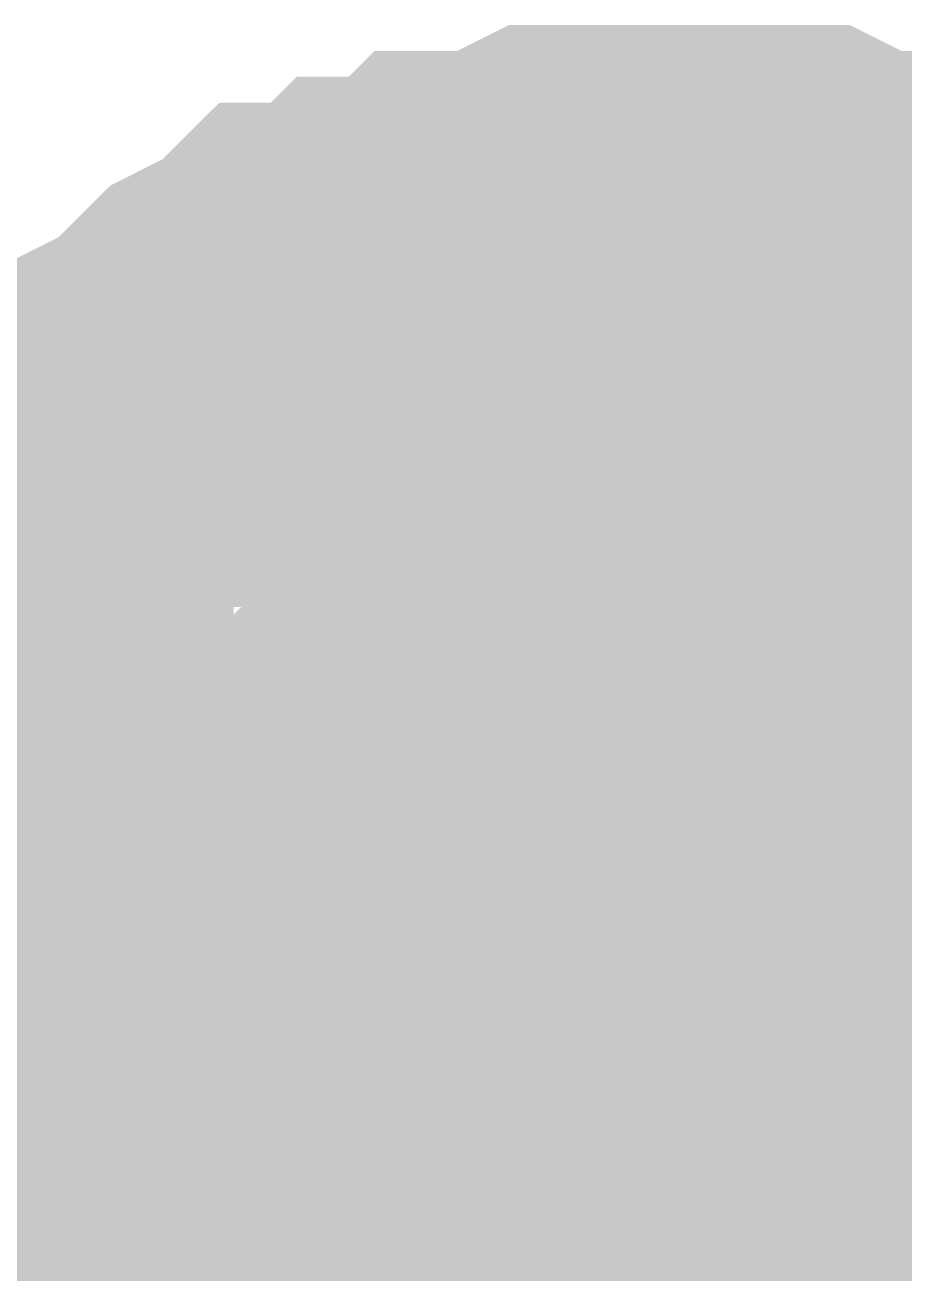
# Model space of a CAD drawing. Header units: inches. Extents: x 0 to 841, y 0 to 594.
# Drawn here: x 291.946 to 292.708, y 117.315 to 118.397 of the extents above; entities that cross this region are included whole.
import ezdxf

# ---------------------------------------------------------------- set-up
doc = ezdxf.new("R2010")
doc.units = ezdxf.units.IN
doc.layers.add('Sheet', color=255, linetype='Continuous')

msp = doc.modelspace()

# ---------------------------------------------------------------- linework, layer by layer
at = {"layer": 'Sheet'}
for points in [[(291.7943, 117.7534, 0.2997, 0.2997, 0), (291.8168, 117.7759, 0.2997, 0.2997, 0), (291.8168, 117.8208, 0.2997, 0.2997, 0), (291.8392, 117.8432, 0.2997, 0.2997, 0), (291.8617, 117.8882, 0.2997, 0.2997, 0), (291.8841, 117.9106, 0.2997, 0.2997, 0), (291.9066, 117.9331, 0.2997, 0.2997, 0), (291.929, 117.978, 0.2997, 0.2997, 0), (291.9515, 118.0005, 0.2997, 0.2997, 0), (291.974, 118.0229, 0.2997, 0.2997, 0), (291.9964, 118.0454, 0.2997, 0.2997, 0), (292.0189, 118.0678, 0.2997, 0.2997, 0), (292.0638, 118.0903, 0.2997, 0.2997, 0), (292.0863, 118.1127, 0.2997, 0.2997, 0), (292.1087, 118.1352, 0.2997, 0.2997, 0), (292.1536, 118.1577, 0.2997, 0.2997, 0), (292.1761, 118.1801, 0.2997, 0.2997, 0), (292.221, 118.1801, 0.2997, 0.2997, 0), (292.2435, 118.2026, 0.2997, 0.2997, 0), (292.2884, 118.2026, 0.2997, 0.2997, 0), (292.3108, 118.225, 0.2997, 0.2997, 0), (292.3557, 118.225, 0.2997, 0.2997, 0), (292.4007, 118.2475, 0.2997, 0.2997, 0), (292.4231, 118.2475, 0.2997, 0.2997, 0), (292.468, 118.2475, 0.2997, 0.2997, 0), (292.513, 118.2475, 0.2997, 0.2997, 0)], [(291.7943, 117.7534, 0.2997, 0.2997, 0), (291.8168, 117.7759, 0.2997, 0.2997, 0), (291.8168, 117.8208, 0.2997, 0.2997, 0), (291.8392, 117.8432, 0.2997, 0.2997, 0), (291.8617, 117.8882, 0.2997, 0.2997, 0), (291.8841, 117.9106, 0.2997, 0.2997, 0), (291.9066, 117.9331, 0.2997, 0.2997, 0), (291.929, 117.978, 0.2997, 0.2997, 0), (291.9515, 118.0005, 0.2997, 0.2997, 0), (291.974, 118.0229, 0.2997, 0.2997, 0), (291.9964, 118.0454, 0.2997, 0.2997, 0), (292.0189, 118.0678, 0.2997, 0.2997, 0), (292.0638, 118.0903, 0.2997, 0.2997, 0), (292.0863, 118.1127, 0.2997, 0.2997, 0), (292.1087, 118.1352, 0.2997, 0.2997, 0), (292.1536, 118.1577, 0.2997, 0.2997, 0), (292.1761, 118.1801, 0.2997, 0.2997, 0), (292.221, 118.1801, 0.2997, 0.2997, 0), (292.2435, 118.2026, 0.2997, 0.2997, 0), (292.2884, 118.2026, 0.2997, 0.2997, 0), (292.3108, 118.225, 0.2997, 0.2997, 0), (292.3557, 118.225, 0.2997, 0.2997, 0), (292.4007, 118.2475, 0.2997, 0.2997, 0), (292.4231, 118.2475, 0.2997, 0.2997, 0), (292.468, 118.2475, 0.2997, 0.2997, 0), (292.513, 118.2475, 0.2997, 0.2997, 0)], [(291.7943, 117.7534, 0.2997, 0.2997, 0), (291.8168, 117.7759, 0.2997, 0.2997, 0), (291.8168, 117.8208, 0.2997, 0.2997, 0), (291.8392, 117.8432, 0.2997, 0.2997, 0), (291.8617, 117.8882, 0.2997, 0.2997, 0), (291.8841, 117.9106, 0.2997, 0.2997, 0), (291.9066, 117.9331, 0.2997, 0.2997, 0), (291.929, 117.978, 0.2997, 0.2997, 0), (291.9515, 118.0005, 0.2997, 0.2997, 0), (291.974, 118.0229, 0.2997, 0.2997, 0), (291.9964, 118.0454, 0.2997, 0.2997, 0), (292.0189, 118.0678, 0.2997, 0.2997, 0), (292.0638, 118.0903, 0.2997, 0.2997, 0), (292.0863, 118.1127, 0.2997, 0.2997, 0), (292.1087, 118.1352, 0.2997, 0.2997, 0), (292.1536, 118.1577, 0.2997, 0.2997, 0), (292.1761, 118.1801, 0.2997, 0.2997, 0), (292.221, 118.1801, 0.2997, 0.2997, 0), (292.2435, 118.2026, 0.2997, 0.2997, 0), (292.2884, 118.2026, 0.2997, 0.2997, 0), (292.3108, 118.225, 0.2997, 0.2997, 0), (292.3557, 118.225, 0.2997, 0.2997, 0), (292.4007, 118.2475, 0.2997, 0.2997, 0), (292.4231, 118.2475, 0.2997, 0.2997, 0), (292.468, 118.2475, 0.2997, 0.2997, 0), (292.513, 118.2475, 0.2997, 0.2997, 0)], [(291.7943, 117.7534, 0.2997, 0.2997, 0), (291.8168, 117.7759, 0.2997, 0.2997, 0), (291.8168, 117.8208, 0.2997, 0.2997, 0), (291.8392, 117.8432, 0.2997, 0.2997, 0), (291.8617, 117.8882, 0.2997, 0.2997, 0), (291.8841, 117.9106, 0.2997, 0.2997, 0), (291.9066, 117.9331, 0.2997, 0.2997, 0), (291.929, 117.978, 0.2997, 0.2997, 0), (291.9515, 118.0005, 0.2997, 0.2997, 0), (291.974, 118.0229, 0.2997, 0.2997, 0), (291.9964, 118.0454, 0.2997, 0.2997, 0), (292.0189, 118.0678, 0.2997, 0.2997, 0), (292.0638, 118.0903, 0.2997, 0.2997, 0), (292.0863, 118.1127, 0.2997, 0.2997, 0), (292.1087, 118.1352, 0.2997, 0.2997, 0), (292.1536, 118.1577, 0.2997, 0.2997, 0), (292.1761, 118.1801, 0.2997, 0.2997, 0), (292.221, 118.1801, 0.2997, 0.2997, 0), (292.2435, 118.2026, 0.2997, 0.2997, 0), (292.2884, 118.2026, 0.2997, 0.2997, 0), (292.3108, 118.225, 0.2997, 0.2997, 0), (292.3557, 118.225, 0.2997, 0.2997, 0), (292.4007, 118.2475, 0.2997, 0.2997, 0), (292.4231, 118.2475, 0.2997, 0.2997, 0), (292.468, 118.2475, 0.2997, 0.2997, 0), (292.513, 118.2475, 0.2997, 0.2997, 0)], [(292.513, 118.2475, 0.2997, 0.2997, 0), (292.513, 118.2475, 0.2997, 0.2997, 0)], [(292.513, 118.2475, 0.2997, 0.2997, 0), (292.5579, 118.2475, 0.2997, 0.2997, 0), (292.6028, 118.2475, 0.2997, 0.2997, 0), (292.6252, 118.2475, 0.2997, 0.2997, 0), (292.6702, 118.225, 0.2997, 0.2997, 0), (292.7151, 118.225, 0.2997, 0.2997, 0), (292.7375, 118.2026, 0.2997, 0.2997, 0), (292.7824, 118.2026, 0.2997, 0.2997, 0), (292.8049, 118.1801, 0.2997, 0.2997, 0), (292.8498, 118.1801, 0.2997, 0.2997, 0), (292.8723, 118.1577, 0.2997, 0.2997, 0)], [(292.513, 118.2475, 0.2997, 0.2997, 0), (292.513, 118.2475, 0.2997, 0.2997, 0)], [(292.513, 118.2475, 0.2997, 0.2997, 0), (292.5579, 118.2475, 0.2997, 0.2997, 0), (292.6028, 118.2475, 0.2997, 0.2997, 0), (292.6252, 118.2475, 0.2997, 0.2997, 0), (292.6702, 118.225, 0.2997, 0.2997, 0), (292.7151, 118.225, 0.2997, 0.2997, 0), (292.7375, 118.2026, 0.2997, 0.2997, 0), (292.7824, 118.2026, 0.2997, 0.2997, 0), (292.8049, 118.1801, 0.2997, 0.2997, 0), (292.8498, 118.1801, 0.2997, 0.2997, 0), (292.8723, 118.1577, 0.2997, 0.2997, 0)], [(292.513, 118.2475, 0.2997, 0.2997, 0), (292.513, 118.2475, 0.2997, 0.2997, 0)], [(292.513, 118.2475, 0.2997, 0.2997, 0), (292.5579, 118.2475, 0.2997, 0.2997, 0), (292.6028, 118.2475, 0.2997, 0.2997, 0), (292.6252, 118.2475, 0.2997, 0.2997, 0), (292.6702, 118.225, 0.2997, 0.2997, 0), (292.7151, 118.225, 0.2997, 0.2997, 0), (292.7375, 118.2026, 0.2997, 0.2997, 0), (292.7824, 118.2026, 0.2997, 0.2997, 0), (292.8049, 118.1801, 0.2997, 0.2997, 0), (292.8498, 118.1801, 0.2997, 0.2997, 0), (292.8723, 118.1577, 0.2997, 0.2997, 0)], [(292.513, 118.2475, 0.2997, 0.2997, 0), (292.513, 118.2475, 0.2997, 0.2997, 0)], [(292.513, 118.2475, 0.2997, 0.2997, 0), (292.5579, 118.2475, 0.2997, 0.2997, 0), (292.6028, 118.2475, 0.2997, 0.2997, 0), (292.6252, 118.2475, 0.2997, 0.2997, 0), (292.6702, 118.225, 0.2997, 0.2997, 0), (292.7151, 118.225, 0.2997, 0.2997, 0), (292.7375, 118.2026, 0.2997, 0.2997, 0), (292.7824, 118.2026, 0.2997, 0.2997, 0), (292.8049, 118.1801, 0.2997, 0.2997, 0), (292.8498, 118.1801, 0.2997, 0.2997, 0), (292.8723, 118.1577, 0.2997, 0.2997, 0)], [(291.8841, 117.9106, 0.0991, 0.0991, 0), (291.9066, 117.9331, 0.0991, 0.0991, 0), (291.929, 117.978, 0.0991, 0.0991, 0), (291.9515, 118.0005, 0.0991, 0.0991, 0), (291.974, 118.0229, 0.0991, 0.0991, 0), (291.9964, 118.0454, 0.0991, 0.0991, 0), (292.0189, 118.0678, 0.0991, 0.0991, 0), (292.0638, 118.0903, 0.0991, 0.0991, 0), (292.0863, 118.1127, 0.0991, 0.0991, 0), (292.1087, 118.1352, 0.0991, 0.0991, 0), (292.1536, 118.1577, 0.0991, 0.0991, 0), (292.1761, 118.1801, 0.0991, 0.0991, 0), (292.221, 118.1801, 0.0991, 0.0991, 0), (292.2435, 118.2026, 0.0991, 0.0991, 0), (292.2884, 118.2026, 0.0991, 0.0991, 0), (292.3108, 118.225, 0.0991, 0.0991, 0), (292.3557, 118.225, 0.0991, 0.0991, 0), (292.4007, 118.2475, 0.0991, 0.0991, 0), (292.4231, 118.2475, 0.0991, 0.0991, 0), (292.468, 118.2475, 0.0991, 0.0991, 0), (292.513, 118.2475, 0.0991, 0.0991, 0)], [(291.8841, 117.9106, 0.0991, 0.0991, 0), (291.9066, 117.9331, 0.0991, 0.0991, 0), (291.929, 117.978, 0.0991, 0.0991, 0), (291.9515, 118.0005, 0.0991, 0.0991, 0), (291.974, 118.0229, 0.0991, 0.0991, 0), (291.9964, 118.0454, 0.0991, 0.0991, 0), (292.0189, 118.0678, 0.0991, 0.0991, 0), (292.0638, 118.0903, 0.0991, 0.0991, 0), (292.0863, 118.1127, 0.0991, 0.0991, 0), (292.1087, 118.1352, 0.0991, 0.0991, 0), (292.1536, 118.1577, 0.0991, 0.0991, 0), (292.1761, 118.1801, 0.0991, 0.0991, 0), (292.221, 118.1801, 0.0991, 0.0991, 0), (292.2435, 118.2026, 0.0991, 0.0991, 0), (292.2884, 118.2026, 0.0991, 0.0991, 0), (292.3108, 118.225, 0.0991, 0.0991, 0), (292.3557, 118.225, 0.0991, 0.0991, 0), (292.4007, 118.2475, 0.0991, 0.0991, 0), (292.4231, 118.2475, 0.0991, 0.0991, 0), (292.468, 118.2475, 0.0991, 0.0991, 0), (292.513, 118.2475, 0.0991, 0.0991, 0)], [(291.8841, 117.9106, 0.0991, 0.0991, 0), (291.9066, 117.9331, 0.0991, 0.0991, 0), (291.929, 117.978, 0.0991, 0.0991, 0), (291.9515, 118.0005, 0.0991, 0.0991, 0), (291.974, 118.0229, 0.0991, 0.0991, 0), (291.9964, 118.0454, 0.0991, 0.0991, 0), (292.0189, 118.0678, 0.0991, 0.0991, 0), (292.0638, 118.0903, 0.0991, 0.0991, 0), (292.0863, 118.1127, 0.0991, 0.0991, 0), (292.1087, 118.1352, 0.0991, 0.0991, 0), (292.1536, 118.1577, 0.0991, 0.0991, 0), (292.1761, 118.1801, 0.0991, 0.0991, 0), (292.221, 118.1801, 0.0991, 0.0991, 0), (292.2435, 118.2026, 0.0991, 0.0991, 0), (292.2884, 118.2026, 0.0991, 0.0991, 0), (292.3108, 118.225, 0.0991, 0.0991, 0), (292.3557, 118.225, 0.0991, 0.0991, 0), (292.4007, 118.2475, 0.0991, 0.0991, 0), (292.4231, 118.2475, 0.0991, 0.0991, 0), (292.468, 118.2475, 0.0991, 0.0991, 0), (292.513, 118.2475, 0.0991, 0.0991, 0)], [(291.8841, 117.9106, 0.0991, 0.0991, 0), (291.9066, 117.9331, 0.0991, 0.0991, 0), (291.929, 117.978, 0.0991, 0.0991, 0), (291.9515, 118.0005, 0.0991, 0.0991, 0), (291.974, 118.0229, 0.0991, 0.0991, 0), (291.9964, 118.0454, 0.0991, 0.0991, 0), (292.0189, 118.0678, 0.0991, 0.0991, 0), (292.0638, 118.0903, 0.0991, 0.0991, 0), (292.0863, 118.1127, 0.0991, 0.0991, 0), (292.1087, 118.1352, 0.0991, 0.0991, 0), (292.1536, 118.1577, 0.0991, 0.0991, 0), (292.1761, 118.1801, 0.0991, 0.0991, 0), (292.221, 118.1801, 0.0991, 0.0991, 0), (292.2435, 118.2026, 0.0991, 0.0991, 0), (292.2884, 118.2026, 0.0991, 0.0991, 0), (292.3108, 118.225, 0.0991, 0.0991, 0), (292.3557, 118.225, 0.0991, 0.0991, 0), (292.4007, 118.2475, 0.0991, 0.0991, 0), (292.4231, 118.2475, 0.0991, 0.0991, 0), (292.468, 118.2475, 0.0991, 0.0991, 0), (292.513, 118.2475, 0.0991, 0.0991, 0)], [(292.513, 118.2475, 0.0991, 0.0991, 0), (292.513, 118.2475, 0.0991, 0.0991, 0)], [(292.513, 118.2475, 0.0991, 0.0991, 0), (292.5579, 118.2475, 0.0991, 0.0991, 0), (292.6028, 118.2475, 0.0991, 0.0991, 0), (292.6252, 118.2475, 0.0991, 0.0991, 0), (292.6702, 118.225, 0.0991, 0.0991, 0), (292.7151, 118.225, 0.0991, 0.0991, 0), (292.7375, 118.2026, 0.0991, 0.0991, 0), (292.7824, 118.2026, 0.0991, 0.0991, 0)], [(292.513, 118.2475, 0.0991, 0.0991, 0), (292.513, 118.2475, 0.0991, 0.0991, 0)], [(292.513, 118.2475, 0.0991, 0.0991, 0), (292.5579, 118.2475, 0.0991, 0.0991, 0), (292.6028, 118.2475, 0.0991, 0.0991, 0), (292.6252, 118.2475, 0.0991, 0.0991, 0), (292.6702, 118.225, 0.0991, 0.0991, 0), (292.7151, 118.225, 0.0991, 0.0991, 0), (292.7375, 118.2026, 0.0991, 0.0991, 0), (292.7824, 118.2026, 0.0991, 0.0991, 0)], [(292.513, 118.2475, 0.0991, 0.0991, 0), (292.513, 118.2475, 0.0991, 0.0991, 0)], [(292.513, 118.2475, 0.0991, 0.0991, 0), (292.5579, 118.2475, 0.0991, 0.0991, 0), (292.6028, 118.2475, 0.0991, 0.0991, 0), (292.6252, 118.2475, 0.0991, 0.0991, 0), (292.6702, 118.225, 0.0991, 0.0991, 0), (292.7151, 118.225, 0.0991, 0.0991, 0), (292.7375, 118.2026, 0.0991, 0.0991, 0), (292.7824, 118.2026, 0.0991, 0.0991, 0)], [(292.513, 118.2475, 0.0991, 0.0991, 0), (292.513, 118.2475, 0.0991, 0.0991, 0)], [(292.513, 118.2475, 0.0991, 0.0991, 0), (292.5579, 118.2475, 0.0991, 0.0991, 0), (292.6028, 118.2475, 0.0991, 0.0991, 0), (292.6252, 118.2475, 0.0991, 0.0991, 0), (292.6702, 118.225, 0.0991, 0.0991, 0), (292.7151, 118.225, 0.0991, 0.0991, 0), (292.7375, 118.2026, 0.0991, 0.0991, 0), (292.7824, 118.2026, 0.0991, 0.0991, 0)], [(292.0189, 117.4839, 0.2997, 0.2997, 0), (292.0189, 117.5064, 0.2997, 0.2997, 0), (292.0189, 117.5288, 0.2997, 0.2997, 0), (292.0189, 117.5737, 0.2997, 0.2997, 0), (292.0189, 117.5962, 0.2997, 0.2997, 0), (292.0413, 117.6186, 0.2997, 0.2997, 0), (292.0413, 117.6411, 0.2997, 0.2997, 0), (292.0413, 117.6636, 0.2997, 0.2997, 0), (292.0638, 117.686, 0.2997, 0.2997, 0), (292.0638, 117.7085, 0.2997, 0.2997, 0), (292.0863, 117.7309, 0.2997, 0.2997, 0), (292.0863, 117.7534, 0.2997, 0.2997, 0), (292.1087, 117.7759, 0.2997, 0.2997, 0), (292.1087, 117.7983, 0.2997, 0.2997, 0), (292.1312, 117.8208, 0.2997, 0.2997, 0), (292.1536, 117.8432, 0.2997, 0.2997, 0), (292.1761, 117.8432, 0.2997, 0.2997, 0), (292.1761, 117.8657, 0.2997, 0.2997, 0), (292.1985, 117.8882, 0.2997, 0.2997, 0), (292.221, 117.9106, 0.2997, 0.2997, 0), (292.2435, 117.9106, 0.2997, 0.2997, 0), (292.2659, 117.9331, 0.2997, 0.2997, 0), (292.2884, 117.9331, 0.2997, 0.2997, 0), (292.3108, 117.9555, 0.2997, 0.2997, 0), (292.3108, 117.9555, 0.2997, 0.2997, 0), (292.3333, 117.978, 0.2997, 0.2997, 0), (292.3782, 117.978, 0.2997, 0.2997, 0), (292.4007, 117.978, 0.2997, 0.2997, 0), (292.4231, 118.0005, 0.2997, 0.2997, 0), (292.4456, 118.0005, 0.2997, 0.2997, 0), (292.468, 118.0005, 0.2997, 0.2997, 0), (292.4905, 118.0005, 0.2997, 0.2997, 0), (292.513, 118.0005, 0.2997, 0.2997, 0)], [(292.0189, 117.4839, 0.2997, 0.2997, 0), (292.0189, 117.5064, 0.2997, 0.2997, 0), (292.0189, 117.5288, 0.2997, 0.2997, 0), (292.0189, 117.5737, 0.2997, 0.2997, 0), (292.0189, 117.5962, 0.2997, 0.2997, 0), (292.0413, 117.6186, 0.2997, 0.2997, 0), (292.0413, 117.6411, 0.2997, 0.2997, 0), (292.0413, 117.6636, 0.2997, 0.2997, 0), (292.0638, 117.686, 0.2997, 0.2997, 0), (292.0638, 117.7085, 0.2997, 0.2997, 0), (292.0863, 117.7309, 0.2997, 0.2997, 0), (292.0863, 117.7534, 0.2997, 0.2997, 0), (292.1087, 117.7759, 0.2997, 0.2997, 0), (292.1087, 117.7983, 0.2997, 0.2997, 0), (292.1312, 117.8208, 0.2997, 0.2997, 0), (292.1536, 117.8432, 0.2997, 0.2997, 0), (292.1761, 117.8432, 0.2997, 0.2997, 0), (292.1761, 117.8657, 0.2997, 0.2997, 0), (292.1985, 117.8882, 0.2997, 0.2997, 0), (292.221, 117.9106, 0.2997, 0.2997, 0), (292.2435, 117.9106, 0.2997, 0.2997, 0), (292.2659, 117.9331, 0.2997, 0.2997, 0), (292.2884, 117.9331, 0.2997, 0.2997, 0), (292.3108, 117.9555, 0.2997, 0.2997, 0), (292.3108, 117.9555, 0.2997, 0.2997, 0), (292.3333, 117.978, 0.2997, 0.2997, 0), (292.3782, 117.978, 0.2997, 0.2997, 0), (292.4007, 117.978, 0.2997, 0.2997, 0), (292.4231, 118.0005, 0.2997, 0.2997, 0), (292.4456, 118.0005, 0.2997, 0.2997, 0), (292.468, 118.0005, 0.2997, 0.2997, 0), (292.4905, 118.0005, 0.2997, 0.2997, 0), (292.513, 118.0005, 0.2997, 0.2997, 0)], [(292.0189, 117.4839, 0.2997, 0.2997, 0), (292.0189, 117.5064, 0.2997, 0.2997, 0), (292.0189, 117.5288, 0.2997, 0.2997, 0), (292.0189, 117.5737, 0.2997, 0.2997, 0), (292.0189, 117.5962, 0.2997, 0.2997, 0), (292.0413, 117.6186, 0.2997, 0.2997, 0), (292.0413, 117.6411, 0.2997, 0.2997, 0), (292.0413, 117.6636, 0.2997, 0.2997, 0), (292.0638, 117.686, 0.2997, 0.2997, 0), (292.0638, 117.7085, 0.2997, 0.2997, 0), (292.0863, 117.7309, 0.2997, 0.2997, 0), (292.0863, 117.7534, 0.2997, 0.2997, 0), (292.1087, 117.7759, 0.2997, 0.2997, 0), (292.1087, 117.7983, 0.2997, 0.2997, 0), (292.1312, 117.8208, 0.2997, 0.2997, 0), (292.1536, 117.8432, 0.2997, 0.2997, 0), (292.1761, 117.8432, 0.2997, 0.2997, 0), (292.1761, 117.8657, 0.2997, 0.2997, 0), (292.1985, 117.8882, 0.2997, 0.2997, 0), (292.221, 117.9106, 0.2997, 0.2997, 0), (292.2435, 117.9106, 0.2997, 0.2997, 0), (292.2659, 117.9331, 0.2997, 0.2997, 0), (292.2884, 117.9331, 0.2997, 0.2997, 0), (292.3108, 117.9555, 0.2997, 0.2997, 0), (292.3108, 117.9555, 0.2997, 0.2997, 0), (292.3333, 117.978, 0.2997, 0.2997, 0), (292.3782, 117.978, 0.2997, 0.2997, 0), (292.4007, 117.978, 0.2997, 0.2997, 0), (292.4231, 118.0005, 0.2997, 0.2997, 0), (292.4456, 118.0005, 0.2997, 0.2997, 0), (292.468, 118.0005, 0.2997, 0.2997, 0), (292.4905, 118.0005, 0.2997, 0.2997, 0), (292.513, 118.0005, 0.2997, 0.2997, 0)], [(292.513, 118.0005, 0.2997, 0.2997, 0), (292.513, 118.0005, 0.2997, 0.2997, 0)], [(292.513, 118.0005, 0.2997, 0.2997, 0), (292.5354, 118.0005, 0.2997, 0.2997, 0), (292.5579, 118.0005, 0.2997, 0.2997, 0), (292.6028, 118.0005, 0.2997, 0.2997, 0), (292.6252, 118.0005, 0.2997, 0.2997, 0), (292.6477, 117.978, 0.2997, 0.2997, 0), (292.6702, 117.978, 0.2997, 0.2997, 0), (292.6926, 117.978, 0.2997, 0.2997, 0), (292.7151, 117.9555, 0.2997, 0.2997, 0), (292.7375, 117.9555, 0.2997, 0.2997, 0), (292.76, 117.9331, 0.2997, 0.2997, 0), (292.7824, 117.9331, 0.2997, 0.2997, 0), (292.8049, 117.9106, 0.2997, 0.2997, 0), (292.8274, 117.9106, 0.2997, 0.2997, 0), (292.8498, 117.8882, 0.2997, 0.2997, 0), (292.8723, 117.8657, 0.2997, 0.2997, 0)], [(292.513, 118.0005, 0.2997, 0.2997, 0), (292.513, 118.0005, 0.2997, 0.2997, 0)], [(292.513, 118.0005, 0.2997, 0.2997, 0), (292.5354, 118.0005, 0.2997, 0.2997, 0), (292.5579, 118.0005, 0.2997, 0.2997, 0), (292.6028, 118.0005, 0.2997, 0.2997, 0), (292.6252, 118.0005, 0.2997, 0.2997, 0), (292.6477, 117.978, 0.2997, 0.2997, 0), (292.6702, 117.978, 0.2997, 0.2997, 0), (292.6926, 117.978, 0.2997, 0.2997, 0), (292.7151, 117.9555, 0.2997, 0.2997, 0), (292.7375, 117.9555, 0.2997, 0.2997, 0), (292.76, 117.9331, 0.2997, 0.2997, 0), (292.7824, 117.9331, 0.2997, 0.2997, 0), (292.8049, 117.9106, 0.2997, 0.2997, 0), (292.8274, 117.9106, 0.2997, 0.2997, 0), (292.8498, 117.8882, 0.2997, 0.2997, 0), (292.8723, 117.8657, 0.2997, 0.2997, 0)], [(292.513, 118.0005, 0.2997, 0.2997, 0), (292.513, 118.0005, 0.2997, 0.2997, 0)], [(292.513, 118.0005, 0.2997, 0.2997, 0), (292.5354, 118.0005, 0.2997, 0.2997, 0), (292.5579, 118.0005, 0.2997, 0.2997, 0), (292.6028, 118.0005, 0.2997, 0.2997, 0), (292.6252, 118.0005, 0.2997, 0.2997, 0), (292.6477, 117.978, 0.2997, 0.2997, 0), (292.6702, 117.978, 0.2997, 0.2997, 0), (292.6926, 117.978, 0.2997, 0.2997, 0), (292.7151, 117.9555, 0.2997, 0.2997, 0), (292.7375, 117.9555, 0.2997, 0.2997, 0), (292.76, 117.9331, 0.2997, 0.2997, 0), (292.7824, 117.9331, 0.2997, 0.2997, 0), (292.8049, 117.9106, 0.2997, 0.2997, 0), (292.8274, 117.9106, 0.2997, 0.2997, 0), (292.8498, 117.8882, 0.2997, 0.2997, 0), (292.8723, 117.8657, 0.2997, 0.2997, 0)], [(292.0189, 117.4839, 0.0991, 0.0991, 0), (292.0189, 117.5064, 0.0991, 0.0991, 0), (292.0189, 117.5288, 0.0991, 0.0991, 0), (292.0189, 117.5737, 0.0991, 0.0991, 0), (292.0189, 117.5962, 0.0991, 0.0991, 0), (292.0413, 117.6186, 0.0991, 0.0991, 0), (292.0413, 117.6411, 0.0991, 0.0991, 0), (292.0413, 117.6636, 0.0991, 0.0991, 0), (292.0638, 117.686, 0.0991, 0.0991, 0), (292.0638, 117.7085, 0.0991, 0.0991, 0), (292.0863, 117.7309, 0.0991, 0.0991, 0), (292.0863, 117.7534, 0.0991, 0.0991, 0), (292.1087, 117.7759, 0.0991, 0.0991, 0), (292.1087, 117.7983, 0.0991, 0.0991, 0), (292.1312, 117.8208, 0.0991, 0.0991, 0), (292.1536, 117.8432, 0.0991, 0.0991, 0), (292.1761, 117.8432, 0.0991, 0.0991, 0), (292.1761, 117.8657, 0.0991, 0.0991, 0), (292.1985, 117.8882, 0.0991, 0.0991, 0), (292.221, 117.9106, 0.0991, 0.0991, 0), (292.2435, 117.9106, 0.0991, 0.0991, 0), (292.2659, 117.9331, 0.0991, 0.0991, 0), (292.2884, 117.9331, 0.0991, 0.0991, 0), (292.3108, 117.9555, 0.0991, 0.0991, 0), (292.3108, 117.9555, 0.0991, 0.0991, 0), (292.3333, 117.978, 0.0991, 0.0991, 0), (292.3782, 117.978, 0.0991, 0.0991, 0), (292.4007, 117.978, 0.0991, 0.0991, 0), (292.4231, 118.0005, 0.0991, 0.0991, 0), (292.4456, 118.0005, 0.0991, 0.0991, 0), (292.468, 118.0005, 0.0991, 0.0991, 0), (292.4905, 118.0005, 0.0991, 0.0991, 0), (292.513, 118.0005, 0.0991, 0.0991, 0)], [(292.0189, 117.4839, 0.0991, 0.0991, 0), (292.0189, 117.5064, 0.0991, 0.0991, 0), (292.0189, 117.5288, 0.0991, 0.0991, 0), (292.0189, 117.5737, 0.0991, 0.0991, 0), (292.0189, 117.5962, 0.0991, 0.0991, 0), (292.0413, 117.6186, 0.0991, 0.0991, 0), (292.0413, 117.6411, 0.0991, 0.0991, 0), (292.0413, 117.6636, 0.0991, 0.0991, 0), (292.0638, 117.686, 0.0991, 0.0991, 0), (292.0638, 117.7085, 0.0991, 0.0991, 0), (292.0863, 117.7309, 0.0991, 0.0991, 0), (292.0863, 117.7534, 0.0991, 0.0991, 0), (292.1087, 117.7759, 0.0991, 0.0991, 0), (292.1087, 117.7983, 0.0991, 0.0991, 0), (292.1312, 117.8208, 0.0991, 0.0991, 0), (292.1536, 117.8432, 0.0991, 0.0991, 0), (292.1761, 117.8432, 0.0991, 0.0991, 0), (292.1761, 117.8657, 0.0991, 0.0991, 0), (292.1985, 117.8882, 0.0991, 0.0991, 0), (292.221, 117.9106, 0.0991, 0.0991, 0), (292.2435, 117.9106, 0.0991, 0.0991, 0), (292.2659, 117.9331, 0.0991, 0.0991, 0), (292.2884, 117.9331, 0.0991, 0.0991, 0), (292.3108, 117.9555, 0.0991, 0.0991, 0), (292.3108, 117.9555, 0.0991, 0.0991, 0), (292.3333, 117.978, 0.0991, 0.0991, 0), (292.3782, 117.978, 0.0991, 0.0991, 0), (292.4007, 117.978, 0.0991, 0.0991, 0), (292.4231, 118.0005, 0.0991, 0.0991, 0), (292.4456, 118.0005, 0.0991, 0.0991, 0), (292.468, 118.0005, 0.0991, 0.0991, 0), (292.4905, 118.0005, 0.0991, 0.0991, 0), (292.513, 118.0005, 0.0991, 0.0991, 0)], [(292.0189, 117.4839, 0.0991, 0.0991, 0), (292.0189, 117.5064, 0.0991, 0.0991, 0), (292.0189, 117.5288, 0.0991, 0.0991, 0), (292.0189, 117.5737, 0.0991, 0.0991, 0), (292.0189, 117.5962, 0.0991, 0.0991, 0), (292.0413, 117.6186, 0.0991, 0.0991, 0), (292.0413, 117.6411, 0.0991, 0.0991, 0), (292.0413, 117.6636, 0.0991, 0.0991, 0), (292.0638, 117.686, 0.0991, 0.0991, 0), (292.0638, 117.7085, 0.0991, 0.0991, 0), (292.0863, 117.7309, 0.0991, 0.0991, 0), (292.0863, 117.7534, 0.0991, 0.0991, 0), (292.1087, 117.7759, 0.0991, 0.0991, 0), (292.1087, 117.7983, 0.0991, 0.0991, 0), (292.1312, 117.8208, 0.0991, 0.0991, 0), (292.1536, 117.8432, 0.0991, 0.0991, 0), (292.1761, 117.8432, 0.0991, 0.0991, 0), (292.1761, 117.8657, 0.0991, 0.0991, 0), (292.1985, 117.8882, 0.0991, 0.0991, 0), (292.221, 117.9106, 0.0991, 0.0991, 0), (292.2435, 117.9106, 0.0991, 0.0991, 0), (292.2659, 117.9331, 0.0991, 0.0991, 0), (292.2884, 117.9331, 0.0991, 0.0991, 0), (292.3108, 117.9555, 0.0991, 0.0991, 0), (292.3108, 117.9555, 0.0991, 0.0991, 0), (292.3333, 117.978, 0.0991, 0.0991, 0), (292.3782, 117.978, 0.0991, 0.0991, 0), (292.4007, 117.978, 0.0991, 0.0991, 0), (292.4231, 118.0005, 0.0991, 0.0991, 0), (292.4456, 118.0005, 0.0991, 0.0991, 0), (292.468, 118.0005, 0.0991, 0.0991, 0), (292.4905, 118.0005, 0.0991, 0.0991, 0), (292.513, 118.0005, 0.0991, 0.0991, 0)], [(292.513, 118.0005, 0.0991, 0.0991, 0), (292.513, 118.0005, 0.0991, 0.0991, 0)], [(292.513, 118.0005, 0.0991, 0.0991, 0), (292.5354, 118.0005, 0.0991, 0.0991, 0), (292.5579, 118.0005, 0.0991, 0.0991, 0), (292.6028, 118.0005, 0.0991, 0.0991, 0), (292.6252, 118.0005, 0.0991, 0.0991, 0), (292.6477, 117.978, 0.0991, 0.0991, 0), (292.6702, 117.978, 0.0991, 0.0991, 0), (292.6926, 117.978, 0.0991, 0.0991, 0), (292.7151, 117.9555, 0.0991, 0.0991, 0), (292.7375, 117.9555, 0.0991, 0.0991, 0), (292.76, 117.9331, 0.0991, 0.0991, 0)], [(292.513, 118.0005, 0.0991, 0.0991, 0), (292.513, 118.0005, 0.0991, 0.0991, 0)], [(292.513, 118.0005, 0.0991, 0.0991, 0), (292.5354, 118.0005, 0.0991, 0.0991, 0), (292.5579, 118.0005, 0.0991, 0.0991, 0), (292.6028, 118.0005, 0.0991, 0.0991, 0), (292.6252, 118.0005, 0.0991, 0.0991, 0), (292.6477, 117.978, 0.0991, 0.0991, 0), (292.6702, 117.978, 0.0991, 0.0991, 0), (292.6926, 117.978, 0.0991, 0.0991, 0), (292.7151, 117.9555, 0.0991, 0.0991, 0), (292.7375, 117.9555, 0.0991, 0.0991, 0), (292.76, 117.9331, 0.0991, 0.0991, 0)], [(292.513, 118.0005, 0.0991, 0.0991, 0), (292.513, 118.0005, 0.0991, 0.0991, 0)], [(292.513, 118.0005, 0.0991, 0.0991, 0), (292.5354, 118.0005, 0.0991, 0.0991, 0), (292.5579, 118.0005, 0.0991, 0.0991, 0), (292.6028, 118.0005, 0.0991, 0.0991, 0), (292.6252, 118.0005, 0.0991, 0.0991, 0), (292.6477, 117.978, 0.0991, 0.0991, 0), (292.6702, 117.978, 0.0991, 0.0991, 0), (292.6926, 117.978, 0.0991, 0.0991, 0), (292.7151, 117.9555, 0.0991, 0.0991, 0), (292.7375, 117.9555, 0.0991, 0.0991, 0), (292.76, 117.9331, 0.0991, 0.0991, 0)], [(287.5273, 117.4839, 0.7493, 0.7493, 0), (292.513, 117.4839, 0.7493, 0.7493, 0)], [(292.513, 117.4839, 0.7493, 0.7493, 0), (292.513, 114.9909, 0.7493, 0.7493, 0)], [(307.5148, 117.4839, 0.7493, 0.7493, 0), (292.513, 117.4839, 0.7493, 0.7493, 0)], [(287.5273, 117.4839, 0.2997, 0.2997, 0), (292.513, 117.4839, 0.2997, 0.2997, 0)], [(292.1536, 117.147, 0.2997, 0.2997, 0), (292.1312, 117.1695, 0.2997, 0.2997, 0), (292.1087, 117.1919, 0.2997, 0.2997, 0), (292.1087, 117.2144, 0.2997, 0.2997, 0), (292.0863, 117.2368, 0.2997, 0.2997, 0), (292.0863, 117.2593, 0.2997, 0.2997, 0), (292.0638, 117.2818, 0.2997, 0.2997, 0), (292.0638, 117.2818, 0.2997, 0.2997, 0), (292.0413, 117.3042, 0.2997, 0.2997, 0), (292.0413, 117.3491, 0.2997, 0.2997, 0), (292.0413, 117.3716, 0.2997, 0.2997, 0), (292.0189, 117.3941, 0.2997, 0.2997, 0), (292.0189, 117.4165, 0.2997, 0.2997, 0), (292.0189, 117.439, 0.2997, 0.2997, 0), (292.0189, 117.4614, 0.2997, 0.2997, 0), (292.0189, 117.4839, 0.2997, 0.2997, 0)], [(292.0189, 117.4839, 0.2997, 0.2997, 0), (292.0189, 117.4839, 0.2997, 0.2997, 0)], [(292.1536, 117.147, 0.2997, 0.2997, 0), (292.1312, 117.1695, 0.2997, 0.2997, 0), (292.1087, 117.1919, 0.2997, 0.2997, 0), (292.1087, 117.2144, 0.2997, 0.2997, 0), (292.0863, 117.2368, 0.2997, 0.2997, 0), (292.0863, 117.2593, 0.2997, 0.2997, 0), (292.0638, 117.2818, 0.2997, 0.2997, 0), (292.0638, 117.2818, 0.2997, 0.2997, 0), (292.0413, 117.3042, 0.2997, 0.2997, 0), (292.0413, 117.3491, 0.2997, 0.2997, 0), (292.0413, 117.3716, 0.2997, 0.2997, 0), (292.0189, 117.3941, 0.2997, 0.2997, 0), (292.0189, 117.4165, 0.2997, 0.2997, 0), (292.0189, 117.439, 0.2997, 0.2997, 0), (292.0189, 117.4614, 0.2997, 0.2997, 0), (292.0189, 117.4839, 0.2997, 0.2997, 0)], [(292.0189, 117.4839, 0.2997, 0.2997, 0), (292.0189, 117.4839, 0.2997, 0.2997, 0)], [(292.1536, 117.147, 0.2997, 0.2997, 0), (292.1312, 117.1695, 0.2997, 0.2997, 0), (292.1087, 117.1919, 0.2997, 0.2997, 0), (292.1087, 117.2144, 0.2997, 0.2997, 0), (292.0863, 117.2368, 0.2997, 0.2997, 0), (292.0863, 117.2593, 0.2997, 0.2997, 0), (292.0638, 117.2818, 0.2997, 0.2997, 0), (292.0638, 117.2818, 0.2997, 0.2997, 0), (292.0413, 117.3042, 0.2997, 0.2997, 0), (292.0413, 117.3491, 0.2997, 0.2997, 0), (292.0413, 117.3716, 0.2997, 0.2997, 0), (292.0189, 117.3941, 0.2997, 0.2997, 0), (292.0189, 117.4165, 0.2997, 0.2997, 0), (292.0189, 117.439, 0.2997, 0.2997, 0), (292.0189, 117.4614, 0.2997, 0.2997, 0), (292.0189, 117.4839, 0.2997, 0.2997, 0)], [(292.0189, 117.4839, 0.2997, 0.2997, 0), (292.0189, 117.4839, 0.2997, 0.2997, 0)], [(292.0863, 117.2593, 0.0991, 0.0991, 0), (292.0638, 117.2818, 0.0991, 0.0991, 0), (292.0638, 117.2818, 0.0991, 0.0991, 0), (292.0413, 117.3042, 0.0991, 0.0991, 0), (292.0413, 117.3491, 0.0991, 0.0991, 0), (292.0413, 117.3716, 0.0991, 0.0991, 0), (292.0189, 117.3941, 0.0991, 0.0991, 0), (292.0189, 117.4165, 0.0991, 0.0991, 0), (292.0189, 117.439, 0.0991, 0.0991, 0), (292.0189, 117.4614, 0.0991, 0.0991, 0), (292.0189, 117.4839, 0.0991, 0.0991, 0)], [(292.0189, 117.4839, 0.0991, 0.0991, 0), (292.0189, 117.4839, 0.0991, 0.0991, 0)], [(292.0863, 117.2593, 0.0991, 0.0991, 0), (292.0638, 117.2818, 0.0991, 0.0991, 0), (292.0638, 117.2818, 0.0991, 0.0991, 0), (292.0413, 117.3042, 0.0991, 0.0991, 0), (292.0413, 117.3491, 0.0991, 0.0991, 0), (292.0413, 117.3716, 0.0991, 0.0991, 0), (292.0189, 117.3941, 0.0991, 0.0991, 0), (292.0189, 117.4165, 0.0991, 0.0991, 0), (292.0189, 117.439, 0.0991, 0.0991, 0), (292.0189, 117.4614, 0.0991, 0.0991, 0), (292.0189, 117.4839, 0.0991, 0.0991, 0)], [(292.0189, 117.4839, 0.0991, 0.0991, 0), (292.0189, 117.4839, 0.0991, 0.0991, 0)], [(292.0863, 117.2593, 0.0991, 0.0991, 0), (292.0638, 117.2818, 0.0991, 0.0991, 0), (292.0638, 117.2818, 0.0991, 0.0991, 0), (292.0413, 117.3042, 0.0991, 0.0991, 0), (292.0413, 117.3491, 0.0991, 0.0991, 0), (292.0413, 117.3716, 0.0991, 0.0991, 0), (292.0189, 117.3941, 0.0991, 0.0991, 0), (292.0189, 117.4165, 0.0991, 0.0991, 0), (292.0189, 117.439, 0.0991, 0.0991, 0), (292.0189, 117.4614, 0.0991, 0.0991, 0), (292.0189, 117.4839, 0.0991, 0.0991, 0)], [(292.0189, 117.4839, 0.0991, 0.0991, 0), (292.0189, 117.4839, 0.0991, 0.0991, 0)], [(291.8392, 117.1245, 0.2997, 0.2997, 0), (291.8168, 117.1695, 0.2997, 0.2997, 0), (291.8168, 117.1919, 0.2997, 0.2997, 0), (291.7943, 117.2368, 0.2997, 0.2997, 0)], [(291.8392, 117.1245, 0.2997, 0.2997, 0), (291.8168, 117.1695, 0.2997, 0.2997, 0), (291.8168, 117.1919, 0.2997, 0.2997, 0), (291.7943, 117.2368, 0.2997, 0.2997, 0)], [(291.8392, 117.1245, 0.2997, 0.2997, 0), (291.8168, 117.1695, 0.2997, 0.2997, 0), (291.8168, 117.1919, 0.2997, 0.2997, 0), (291.7943, 117.2368, 0.2997, 0.2997, 0)], [(291.8392, 117.1245, 0.2997, 0.2997, 0), (291.8168, 117.1695, 0.2997, 0.2997, 0), (291.8168, 117.1919, 0.2997, 0.2997, 0), (291.7943, 117.2368, 0.2997, 0.2997, 0)]]:
    msp.add_lwpolyline(points, format="xyseb", dxfattribs=at)
msp.add_lwpolyline([(292.246, 117.5, 0.508, 0.508, 1), (292.754, 117.5, 0.508, 0.508, 1)], format="xyseb", close=True, dxfattribs=at)

doc.saveas('drawing.dxf')
